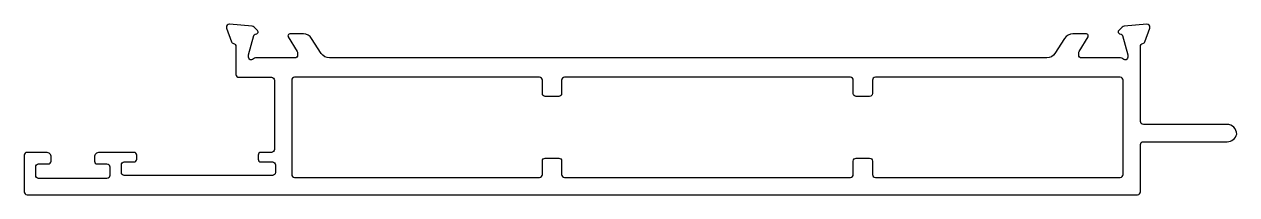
# Model space of a CAD drawing. Extents: x 805 to 931, y 538 to 555.
import ezdxf

# ---------------------------------------------------------------- set-up
doc = ezdxf.new("R2010")
doc.units = 0
doc.layers.get('0').update_dxf_attribs({"linetype": 'CONTINUOUS'})
doc.layers.add('INCE', color=11, linetype='CONTINUOUS')

msp = doc.modelspace()

# ---------------------------------------------------------------- linework, layer by layer
at = {"color": 0}
msp.add_lwpolyline([(826.49, 553.48, -0.357751), (826.73, 553.18), (826.73, 550.28, 0.414214), (827.03, 549.98), (830.43, 549.98, -0.414214), (830.73, 549.68), (830.73, 542.48, -0.414214), (830.43, 542.18), (829.34, 542.18, 0.414214), (829.04, 541.88), (829.04, 541.48, 0.414214), (829.34, 541.18), (830.53, 541.18, -0.414214), (830.83, 540.88), (830.83, 540.08, -0.414214), (830.53, 539.78), (815.13, 539.78, -0.414214), (814.83, 540.08), (814.83, 540.88, -0.414214), (815.13, 541.18), (816.13, 541.18, 0.414214), (816.43, 541.48), (816.43, 541.88, 0.414214), (816.13, 542.18), (812.53, 542.18, 0.414214), (812.03, 541.68), (812.03, 541.28, 0.414214), (812.33, 540.98), (813.33, 540.98, -0.414214), (813.63, 540.68), (813.63, 539.78, -0.414214), (813.33, 539.48), (806.23, 539.48, -0.414214), (805.93, 539.78), (805.93, 540.68, -0.414214), (806.23, 540.98), (807.23, 540.98, 0.414214), (807.53, 541.28), (807.53, 541.68, 0.414214), (807.03, 542.18), (805.03, 542.18, 0.414214), (804.73, 541.88), (804.73, 538.08, 0.414214), (805.03, 537.78), (920.43, 537.78, 0.414214), (920.73, 538.08), (920.73, 542.98, -0.419023), (921.03, 543.28), (929.73, 543.28, 0.339359), (930.73, 544.08, 0.414214), (929.73, 545.08), (921.03, 545.08, -0.414214), (920.73, 545.38), (920.73, 553.18, -0.349872), (920.97, 553.48, 0.25459), (921.18, 553.67), (921.7, 555.08, 0.091642), (921.71, 555.18, 0.44007), (921.39, 555.48), (919.02, 555.27, 0.176327), (918.84, 555.19), (918.47, 554.82, 0.198912), (918.41, 554.68, 0.065543), (918.42, 554.63, 0.267949), (918.56, 554.49), (918.73, 554.44, -0.267949), (918.87, 554.3), (919.4, 552.32, -0.065543), (919.41, 552.24), (919.41, 552.08, -0.414214), (919.11, 551.78, -0.213422), (918.89, 551.88, 0.213422), (918.67, 551.98), (914.61, 551.98, -0.415222), (914.31, 552.28), (914.31, 552.5, -0.137852), (914.36, 552.66), (915.28, 554.18, 0.137852), (915.31, 554.28, 0.414214), (915.11, 554.48), (913.7, 554.48, 0.261413), (912.85, 554), (911.84, 552.46, -0.261413), (910.99, 551.98), (836.45, 551.98, -0.261413), (835.6, 552.46), (834.6, 554, 0.261413), (833.74, 554.48), (832.34, 554.48, 0.414214), (832.14, 554.28, 0.137852), (832.17, 554.18), (833.09, 552.66, -0.137852), (833.14, 552.5), (833.14, 552.28, -0.414214), (832.84, 551.98), (828.78, 551.98, 0.213422), (828.56, 551.88, -0.213422), (828.34, 551.78, -0.414214), (828.04, 552.08), (828.04, 552.24, -0.065543), (828.05, 552.32), (828.58, 554.3, -0.267949), (828.72, 554.44), (828.89, 554.49, 0.267949), (829.03, 554.63, 0.065543), (829.04, 554.68, 0.198912), (828.98, 554.82), (828.61, 555.19, 0.176327), (828.43, 555.27), (826.06, 555.48, 0.02182), (826.04, 555.48, 0.414214), (825.74, 555.18, 0.091642), (825.75, 555.08), (826.27, 553.67, 0.26206), (826.49, 553.48)], format="xyb", dxfattribs=at)
at = {"layer": 'INCE', "color": 0}
msp.add_lwpolyline([(860.88, 539.58), (890.58, 539.58, 0.414214), (890.88, 539.88), (890.88, 541.28, -0.414214), (891.18, 541.58), (892.58, 541.58, -0.414214), (892.88, 541.28), (892.88, 539.88, 0.414214), (893.18, 539.58), (918.63, 539.58, 0.414214), (918.93, 539.88), (918.93, 549.68, 0.414214), (918.63, 549.98), (893.18, 549.98, 0.414214), (892.88, 549.68), (892.88, 548.28, -0.414214), (892.58, 547.98), (891.18, 547.98, -0.414214), (890.88, 548.28), (890.88, 549.68, 0.414214), (890.58, 549.98), (860.88, 549.98, 0.414214), (860.58, 549.68), (860.58, 548.28, -0.414214), (860.28, 547.98), (858.88, 547.98, -0.414214), (858.58, 548.28), (858.58, 549.68, 0.414214), (858.28, 549.98), (832.83, 549.98, 0.414214), (832.53, 549.68), (832.53, 539.88, 0.414214), (832.83, 539.58), (858.28, 539.58, 0.414214), (858.58, 539.88), (858.58, 541.28, -0.414214), (858.88, 541.58), (860.28, 541.58, -0.414214), (860.58, 541.28), (860.58, 539.88, 0.414214)], format="xyb", close=True, dxfattribs=at)

doc.saveas('drawing.dxf')
